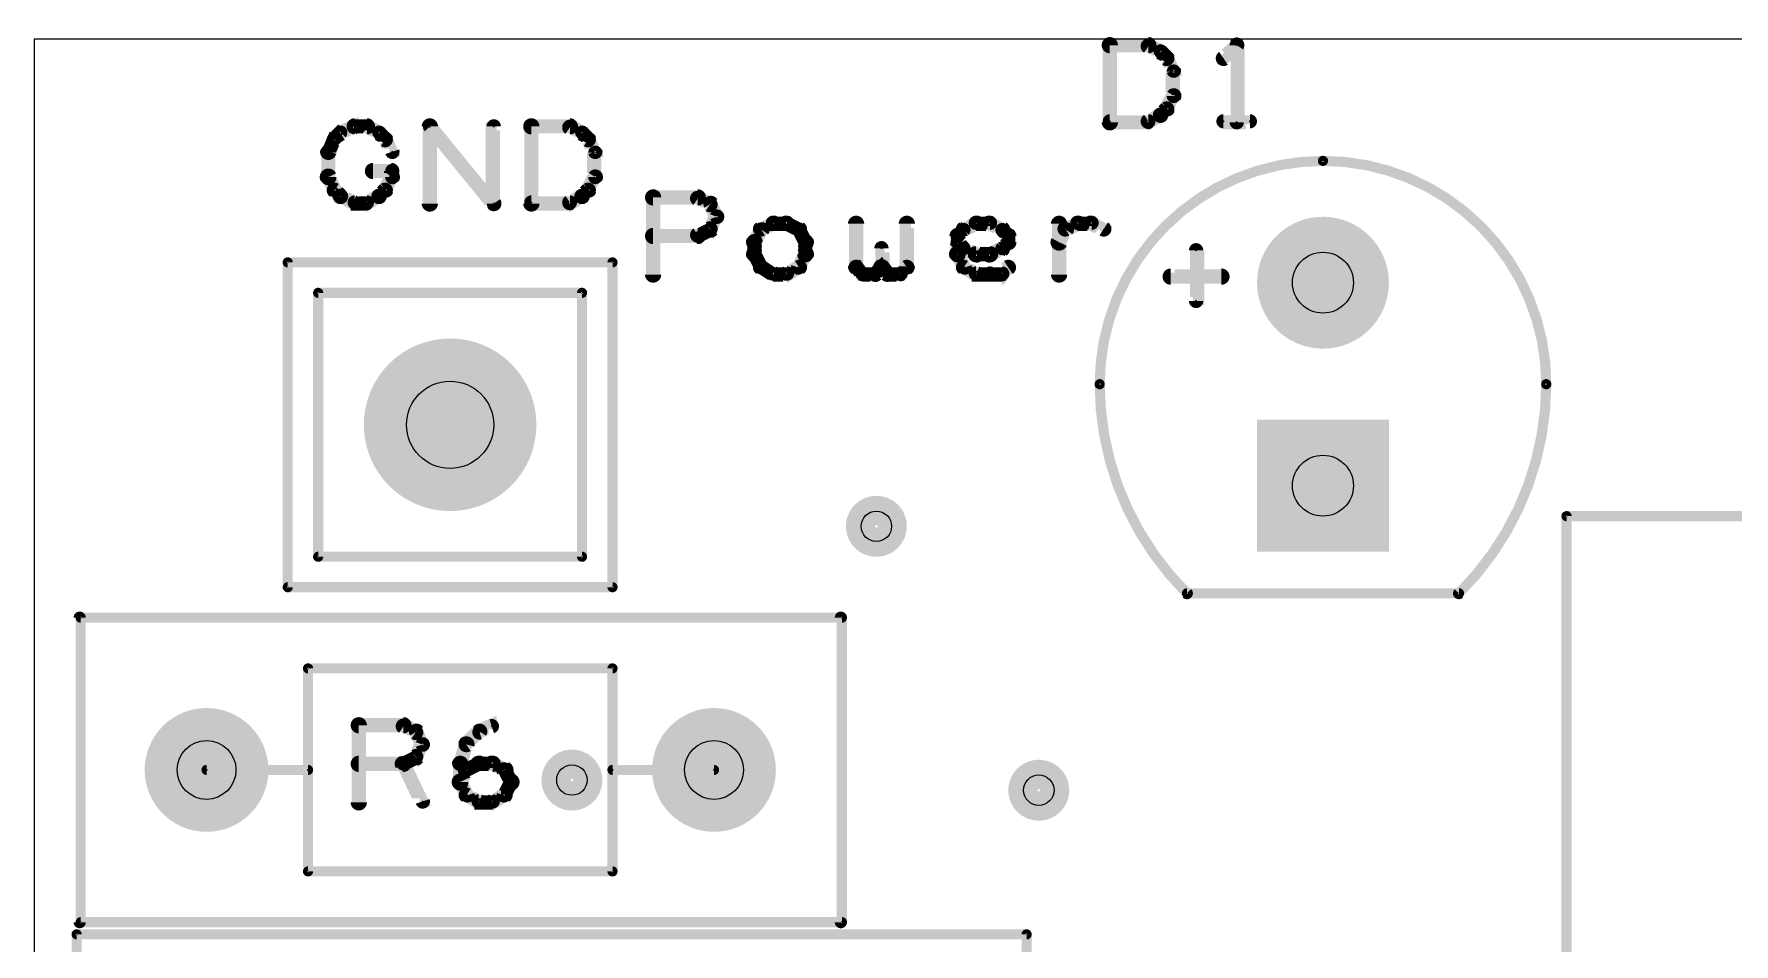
# Model space of a CAD drawing. Extents: x 7835 to 14160, y 8914 to 11568.
# Drawn here: x 7835 to 8672, y 11119 to 11568 of the extents above; entities that cross this region are included whole.
import ezdxf

# ---------------------------------------------------------------- set-up
doc = ezdxf.new("R2010")
doc.units = 0
doc.layers.get('0').update_dxf_attribs({"linetype": 'CONTINUOUS'})
for name, color, linetype in [('_BOARD', 254, 'CONTINUOUS'), ('_DRILL', 251, 'CONTINUOUS'), ('BOTTOM_SOLDER_MASK', 6, 'CONTINUOUS'), ('DOCUMENTATION1', 3, 'CONTINUOUS'), ('TOP_SILKSCREEN', 1, 'CONTINUOUS'), ('TOP_SOLDER_MASK', 2, 'CONTINUOUS')]:
    doc.layers.add(name, color=color, linetype=linetype)

# ---------------------------------------------------------------- blocks, each defined once
blk = doc.blocks.new('VIA')
at = {"const_width": 13}
blk.add_lwpolyline([(-6, 0, 1), (6, 0, 1)], format="xyb", close=True, dxfattribs=at)
blk = doc.blocks.new('PS1_1')
at = {"const_width": 28}
blk.add_lwpolyline([(-14, 0, 1), (14, 0, 1)], format="xyb", close=True, dxfattribs=at)
blk = doc.blocks.new('PS1_4')
at = {"const_width": 40}
blk.add_lwpolyline([(-20, 0, 1), (20, 0, 1)], format="xyb", close=True, dxfattribs=at)
blk = doc.blocks.new('STYLE2_1')
at = {"const_width": 30}
blk.add_lwpolyline([(-15, 0, 1), (15, 0, 1)], format="xyb", close=True, dxfattribs=at)
blk = doc.blocks.new('STYLE1_3')
at = {"const_width": 30}
blk.add_lwpolyline([(-15, -15), (15, -15), (15, 15), (-15, 15)], close=True, dxfattribs=at)
blk = doc.blocks.new('_HOLE')
blk.add_circle((0, 0), 0.5)

msp = doc.modelspace()

# ---------------------------------------------------------------- linework, layer by layer
at = {"layer": '_BOARD', "color": 3}
msp.add_lwpolyline([(7835, 9315), (11640, 9315), (11640, 9315), (11640, 11565), (11640, 11565), (7835, 11565), (7835, 11565), (7835, 9315), (7835, 9315)], close=True, dxfattribs=at)
at = {"layer": 'DOCUMENTATION1', "color": 94}
for points in [[(7960, 11296, 3, 3, 1), (7960, 11294, 0, 0, 0), (7960, 11295, 0, 0, 0), (7960, 11295, 5, 5, 0), (8120, 11295, 0, 0, 0), (8120, 11295, 3, 3, 0), (8120, 11294, 3, 3, 1), (8120, 11296, 0, 0, 0), (8119, 11295, 3, 3, 1), (8121, 11295, 0, 0, 0), (8120, 11295, 0, 0, 0), (8120, 11295, 5, 5, 0), (8120, 11455, 0, 0, 0), (8120, 11455, 3, 3, 0), (8121, 11455, 3, 3, 1), (8119, 11455, 0, 0, 0), (8120, 11454, 3, 3, 1), (8120, 11456, 0, 0, 0), (8120, 11455, 0, 0, 0), (8120, 11455, 5, 5, 0), (7960, 11455, 0, 0, 0), (7960, 11455, 3, 3, 0), (7960, 11456, 3, 3, 1), (7960, 11454, 0, 0, 0), (7961, 11455, 3, 3, 1), (7959, 11455, 0, 0, 0), (7960, 11455, 0, 0, 0), (7960, 11455, 5, 5, 0), (7960, 11295, 5, 5, 0), (7960, 11295, 0, 0, 0), (7960, 11295, 3, 3, 0), (7959, 11295, 3, 3, 1), (7961, 11295, 0, 0, 0)], [(7858, 11131, 3, 3, 1), (7858, 11129, 0, 0, 0), (7858, 11130, 0, 0, 0), (7858, 11130, 5, 5, 0), (8233, 11130, 0, 0, 0), (8233, 11130, 3, 3, 0), (8233, 11129, 3, 3, 1), (8233, 11131, 0, 0, 0), (8231, 11130, 3, 3, 1), (8234, 11130, 0, 0, 0), (8233, 11130, 0, 0, 0), (8233, 11130, 5, 5, 0), (8233, 11280, 0, 0, 0), (8233, 11280, 3, 3, 0), (8234, 11280, 3, 3, 1), (8231, 11280, 0, 0, 0), (8233, 11279, 3, 3, 1), (8233, 11281, 0, 0, 0), (8233, 11280, 0, 0, 0), (8233, 11280, 5, 5, 0), (7858, 11280, 0, 0, 0), (7858, 11280, 3, 3, 0), (7858, 11281, 3, 3, 1), (7858, 11279, 0, 0, 0), (7859, 11280, 3, 3, 1), (7856, 11280, 0, 0, 0), (7858, 11280, 0, 0, 0), (7858, 11280, 5, 5, 0), (7858, 11130, 5, 5, 0), (7858, 11130, 0, 0, 0), (7858, 11130, 3, 3, 0), (7856, 11130, 3, 3, 1), (7859, 11130, 0, 0, 0)]]:
    msp.add_lwpolyline(points, format="xyseb", close=True, dxfattribs=at)
for points in [[(9590, 10230, 5, 5, 0), (8590, 10230, 5, 5, 0), (8590, 10230, 0, 0, 0), (8590, 10230, 3, 3, 0), (8590, 10231, 3, 3, 1), (8590, 10229, 0, 0, 0), (8589, 10230, 3, 3, 1), (8591, 10230, 0, 0, 0), (8590, 10230, 0, 0, 0), (8590, 10230, 5, 5, 0), (8590, 11330, 0, 0, 0), (8590, 11330, 3, 3, 0), (8591, 11330, 3, 3, 1), (8589, 11330, 0, 0, 0), (8590, 11331, 3, 3, 1), (8590, 11329, 0, 0, 0), (8590, 11330, 0, 0, 0), (8590, 11330, 5, 5, 0), (9590, 11330, 0, 0, 0)], [(7856, 10776, 5, 5, 0), (7856, 11124, 0, 0, 0), (7856, 11124, 3, 3, 0), (7857, 11124, 3, 3, 1), (7855, 11124, 0, 0, 0), (7856, 11125, 3, 3, 1), (7856, 11123, 0, 0, 0), (7856, 11124, 0, 0, 0), (7856, 11124, 5, 5, 0), (8324, 11124, 0, 0, 0), (8324, 11124, 3, 3, 0), (8324, 11123, 3, 3, 1), (8324, 11125, 0, 0, 0), (8325, 11124, 3, 3, 1), (8323, 11124, 0, 0, 0), (8324, 11124, 0, 0, 0), (8324, 11124, 5, 5, 0), (8324, 10776, 5, 5, 0)]]:
    msp.add_lwpolyline(points, format="xyseb", dxfattribs=at)
at = {"layer": 'TOP_SILKSCREEN', "color": 135}
for points in [[(8363, 11524, 4, 4, 1), (8367, 11524, 0, 0, 0), (8365, 11524, 0, 0, 0), (8365, 11524, 7, 7, 0), (8365, 11562, 7, 7, 0), (8365, 11562, 0, 0, 0), (8365, 11562, 4, 4, 0), (8367, 11562, 4, 4, 1), (8363, 11562, 0, 0, 0)], [(8365, 11564, 4, 4, 1), (8365, 11560, 0, 0, 0), (8365, 11562, 0, 0, 0), (8365, 11562, 7, 7, 0), (8384, 11562, 7, 7, 0), (8384, 11562, 0, 0, 0), (8384, 11562, 4, 4, 0), (8384, 11560, 4, 4, 1), (8384, 11564, 0, 0, 0)], [(8385, 11563, 4, 4, 1), (8383, 11560, 0, 0, 0), (8384, 11562, 0, 0, 0), (8384, 11562, 7, 7, 0), (8390, 11559, 7, 7, 0), (8390, 11559, 0, 0, 0), (8390, 11559, 4, 4, 0), (8389, 11557, 4, 4, 1), (8391, 11560, 0, 0, 0)], [(8429, 11561, 4, 4, 1), (8426, 11563, 0, 0, 0), (8428, 11562, 0, 0, 0), (8428, 11562, 7, 7, 0), (8421, 11556, 7, 7, 0), (8421, 11556, 0, 0, 0), (8421, 11556, 4, 4, 0), (8420, 11557, 4, 4, 1), (8422, 11554, 0, 0, 0)], [(8426, 11524, 4, 4, 1), (8429, 11524, 0, 0, 0), (8428, 11524, 0, 0, 0), (8428, 11524, 7, 7, 0), (8428, 11562, 7, 7, 0), (8428, 11562, 0, 0, 0), (8428, 11562, 4, 4, 0), (8429, 11562, 4, 4, 1), (8426, 11562, 0, 0, 0)], [(8391, 11560, 4, 4, 1), (8389, 11558, 0, 0, 0), (8390, 11559, 0, 0, 0), (8390, 11559, 7, 7, 0), (8393, 11556, 7, 7, 0), (8393, 11556, 0, 0, 0), (8393, 11556, 4, 4, 0), (8392, 11554, 4, 4, 1), (8394, 11557, 0, 0, 0)], [(8395, 11556, 4, 4, 1), (8392, 11555, 0, 0, 0), (8393, 11556, 0, 0, 0), (8393, 11556, 7, 7, 0), (8396, 11549, 7, 7, 0), (8396, 11549, 0, 0, 0), (8396, 11549, 4, 4, 0), (8395, 11549, 4, 4, 1), (8398, 11550, 0, 0, 0)], [(8398, 11549, 4, 4, 1), (8395, 11549, 0, 0, 0), (8396, 11549, 0, 0, 0), (8396, 11549, 7, 7, 0), (8396, 11537, 7, 7, 0), (8396, 11537, 0, 0, 0), (8396, 11537, 4, 4, 0), (8395, 11537, 4, 4, 1), (8398, 11537, 0, 0, 0)], [(8398, 11536, 4, 4, 1), (8395, 11538, 0, 0, 0), (8396, 11537, 0, 0, 0), (8396, 11537, 7, 7, 0), (8393, 11531, 7, 7, 0), (8393, 11531, 0, 0, 0), (8393, 11531, 4, 4, 0), (8392, 11531, 4, 4, 1), (8395, 11530, 0, 0, 0)], [(8391, 11526, 4, 4, 1), (8389, 11529, 0, 0, 0), (8390, 11528, 0, 0, 0), (8390, 11528, 7, 7, 0), (8384, 11524, 7, 7, 0), (8384, 11524, 0, 0, 0), (8384, 11524, 4, 4, 0), (8383, 11526, 4, 4, 1), (8385, 11523, 0, 0, 0)], [(8394, 11529, 4, 4, 1), (8392, 11532, 0, 0, 0), (8393, 11531, 0, 0, 0), (8393, 11531, 7, 7, 0), (8390, 11528, 7, 7, 0), (8390, 11528, 0, 0, 0), (8390, 11528, 4, 4, 0), (8389, 11529, 4, 4, 1), (8391, 11526, 0, 0, 0)], [(7985, 11520, 4, 4, 1), (7987, 11517, 0, 0, 0), (7986, 11519, 0, 0, 0), (7986, 11519, 7, 7, 0), (7993, 11522, 7, 7, 0), (7993, 11522, 0, 0, 0), (7993, 11522, 4, 4, 0), (7993, 11520, 4, 4, 1), (7992, 11523, 0, 0, 0)], [(7993, 11524, 4, 4, 1), (7993, 11520, 0, 0, 0), (7993, 11522, 0, 0, 0), (7993, 11522, 7, 7, 0), (7999, 11522, 7, 7, 0), (7999, 11522, 0, 0, 0), (7999, 11522, 4, 4, 0), (7999, 11520, 4, 4, 1), (7999, 11524, 0, 0, 0)], [(8000, 11523, 4, 4, 1), (7998, 11520, 0, 0, 0), (7999, 11522, 0, 0, 0), (7999, 11522, 7, 7, 0), (8005, 11519, 7, 7, 0), (8005, 11519, 0, 0, 0), (8005, 11519, 4, 4, 0), (8004, 11517, 4, 4, 1), (8006, 11520, 0, 0, 0)], [(8028, 11484, 4, 4, 1), (8032, 11484, 0, 0, 0), (8030, 11484, 0, 0, 0), (8030, 11484, 7, 7, 0), (8030, 11522, 7, 7, 0), (8030, 11522, 0, 0, 0), (8030, 11522, 4, 4, 0), (8032, 11522, 4, 4, 1), (8028, 11522, 0, 0, 0)], [(8031, 11523, 4, 4, 1), (8029, 11521, 0, 0, 0), (8030, 11522, 0, 0, 0), (8030, 11522, 7, 7, 0), (8061, 11484, 7, 7, 0), (8061, 11484, 0, 0, 0), (8061, 11484, 4, 4, 0), (8060, 11483, 4, 4, 1), (8063, 11485, 0, 0, 0)], [(8060, 11484, 4, 4, 1), (8063, 11484, 0, 0, 0), (8061, 11484, 0, 0, 0), (8061, 11484, 7, 7, 0), (8061, 11522, 7, 7, 0), (8061, 11522, 0, 0, 0), (8061, 11522, 4, 4, 0), (8063, 11522, 4, 4, 1), (8060, 11522, 0, 0, 0)], [(8078, 11484, 4, 4, 1), (8082, 11484, 0, 0, 0), (8080, 11484, 0, 0, 0), (8080, 11484, 7, 7, 0), (8080, 11522, 7, 7, 0), (8080, 11522, 0, 0, 0), (8080, 11522, 4, 4, 0), (8082, 11522, 4, 4, 1), (8078, 11522, 0, 0, 0)], [(8080, 11524, 4, 4, 1), (8080, 11520, 0, 0, 0), (8080, 11522, 0, 0, 0), (8080, 11522, 7, 7, 0), (8099, 11522, 7, 7, 0), (8099, 11522, 0, 0, 0), (8099, 11522, 4, 4, 0), (8099, 11520, 4, 4, 1), (8099, 11524, 0, 0, 0)], [(8100, 11523, 4, 4, 1), (8098, 11520, 0, 0, 0), (8099, 11522, 0, 0, 0), (8099, 11522, 7, 7, 0), (8105, 11519, 7, 7, 0), (8105, 11519, 0, 0, 0), (8105, 11519, 4, 4, 0), (8104, 11517, 4, 4, 1), (8106, 11520, 0, 0, 0)], [(8384, 11523, 4, 4, 1), (8384, 11526, 0, 0, 0), (8384, 11524, 0, 0, 0), (8384, 11524, 7, 7, 0), (8365, 11524, 7, 7, 0), (8365, 11524, 0, 0, 0), (8365, 11524, 4, 4, 0), (8365, 11526, 4, 4, 1), (8365, 11523, 0, 0, 0)], [(8421, 11526, 4, 4, 1), (8421, 11523, 0, 0, 0), (8421, 11524, 0, 0, 0), (8421, 11524, 7, 7, 0), (8434, 11524, 7, 7, 0), (8434, 11524, 0, 0, 0), (8434, 11524, 4, 4, 0), (8434, 11523, 4, 4, 1), (8434, 11526, 0, 0, 0)], [(7978, 11510, 4, 4, 1), (7982, 11509, 0, 0, 0), (7980, 11509, 0, 0, 0), (7980, 11509, 7, 7, 0), (7983, 11516, 7, 7, 0), (7983, 11516, 0, 0, 0), (7983, 11516, 4, 4, 0), (7985, 11515, 4, 4, 1), (7982, 11516, 0, 0, 0)], [(7982, 11517, 4, 4, 1), (7984, 11514, 0, 0, 0), (7983, 11516, 0, 0, 0), (7983, 11516, 7, 7, 0), (7986, 11519, 7, 7, 0), (7986, 11519, 0, 0, 0), (7986, 11519, 4, 4, 0), (7987, 11518, 4, 4, 1), (7985, 11520, 0, 0, 0)], [(8006, 11520, 4, 4, 1), (8004, 11518, 0, 0, 0), (8005, 11519, 0, 0, 0), (8005, 11519, 7, 7, 0), (8008, 11516, 7, 7, 0), (8008, 11516, 0, 0, 0), (8008, 11516, 4, 4, 0), (8007, 11514, 4, 4, 1), (8009, 11517, 0, 0, 0)], [(8010, 11516, 4, 4, 1), (8007, 11515, 0, 0, 0), (8008, 11516, 0, 0, 0), (8008, 11516, 7, 7, 0), (8011, 11509, 7, 7, 0), (8011, 11509, 0, 0, 0), (8011, 11509, 4, 4, 0), (8010, 11509, 4, 4, 1), (8013, 11510, 0, 0, 0)], [(8106, 11520, 4, 4, 1), (8104, 11518, 0, 0, 0), (8105, 11519, 0, 0, 0), (8105, 11519, 7, 7, 0), (8108, 11516, 7, 7, 0), (8108, 11516, 0, 0, 0), (8108, 11516, 4, 4, 0), (8107, 11514, 4, 4, 1), (8109, 11517, 0, 0, 0)], [(8110, 11516, 4, 4, 1), (8107, 11515, 0, 0, 0), (8108, 11516, 0, 0, 0), (8108, 11516, 7, 7, 0), (8111, 11509, 7, 7, 0), (8111, 11509, 0, 0, 0), (8111, 11509, 4, 4, 0), (8110, 11509, 4, 4, 1), (8113, 11510, 0, 0, 0)], [(7978, 11497, 4, 4, 1), (7982, 11497, 0, 0, 0), (7980, 11497, 0, 0, 0), (7980, 11497, 7, 7, 0), (7980, 11509, 7, 7, 0), (7980, 11509, 0, 0, 0), (7980, 11509, 4, 4, 0), (7982, 11509, 4, 4, 1), (7978, 11509, 0, 0, 0)], [(8113, 11509, 4, 4, 1), (8110, 11509, 0, 0, 0), (8111, 11509, 0, 0, 0), (8111, 11509, 7, 7, 0), (8111, 11497, 7, 7, 0), (8111, 11497, 0, 0, 0), (8111, 11497, 4, 4, 0), (8110, 11497, 4, 4, 1), (8113, 11497, 0, 0, 0)], [(7982, 11490, 4, 4, 1), (7985, 11491, 0, 0, 0), (7983, 11491, 0, 0, 0), (7983, 11491, 7, 7, 0), (7980, 11497, 7, 7, 0), (7980, 11497, 0, 0, 0), (7980, 11497, 4, 4, 0), (7982, 11498, 4, 4, 1), (7978, 11496, 0, 0, 0)], [(8002, 11502, 4, 4, 1), (8002, 11498, 0, 0, 0), (8002, 11500, 0, 0, 0), (8002, 11500, 7, 7, 0), (8011, 11500, 7, 7, 0), (8011, 11500, 0, 0, 0), (8011, 11500, 4, 4, 0), (8011, 11498, 4, 4, 1), (8011, 11502, 0, 0, 0)], [(8013, 11496, 4, 4, 1), (8010, 11498, 0, 0, 0), (8011, 11497, 0, 0, 0), (8011, 11497, 7, 7, 0), (8008, 11491, 7, 7, 0), (8008, 11491, 0, 0, 0), (8008, 11491, 4, 4, 0), (8007, 11491, 4, 4, 1), (8010, 11490, 0, 0, 0)], [(8013, 11500, 4, 4, 1), (8010, 11500, 0, 0, 0), (8011, 11500, 0, 0, 0), (8011, 11500, 7, 7, 0), (8011, 11497, 7, 7, 0), (8011, 11497, 0, 0, 0), (8011, 11497, 4, 4, 0), (8010, 11497, 4, 4, 1), (8013, 11497, 0, 0, 0)], [(8113, 11496, 4, 4, 1), (8110, 11498, 0, 0, 0), (8111, 11497, 0, 0, 0), (8111, 11497, 7, 7, 0), (8108, 11491, 7, 7, 0), (8108, 11491, 0, 0, 0), (8108, 11491, 4, 4, 0), (8107, 11491, 4, 4, 1), (8110, 11490, 0, 0, 0)], [(7985, 11486, 4, 4, 1), (7987, 11489, 0, 0, 0), (7986, 11488, 0, 0, 0), (7986, 11488, 7, 7, 0), (7983, 11491, 7, 7, 0), (7983, 11491, 0, 0, 0), (7983, 11491, 4, 4, 0), (7984, 11492, 4, 4, 1), (7982, 11489, 0, 0, 0)], [(7992, 11483, 4, 4, 1), (7993, 11486, 0, 0, 0), (7993, 11484, 0, 0, 0), (7993, 11484, 7, 7, 0), (7986, 11488, 7, 7, 0), (7986, 11488, 0, 0, 0), (7986, 11488, 4, 4, 0), (7987, 11489, 4, 4, 1), (7985, 11486, 0, 0, 0)], [(8006, 11486, 4, 4, 1), (8004, 11489, 0, 0, 0), (8005, 11488, 0, 0, 0), (8005, 11488, 7, 7, 0), (7999, 11484, 7, 7, 0), (7999, 11484, 0, 0, 0), (7999, 11484, 4, 4, 0), (7998, 11486, 4, 4, 1), (8000, 11483, 0, 0, 0)], [(8009, 11489, 4, 4, 1), (8007, 11492, 0, 0, 0), (8008, 11491, 0, 0, 0), (8008, 11491, 7, 7, 0), (8005, 11488, 7, 7, 0), (8005, 11488, 0, 0, 0), (8005, 11488, 4, 4, 0), (8004, 11489, 4, 4, 1), (8006, 11486, 0, 0, 0)], [(8106, 11486, 4, 4, 1), (8104, 11489, 0, 0, 0), (8105, 11488, 0, 0, 0), (8105, 11488, 7, 7, 0), (8099, 11484, 7, 7, 0), (8099, 11484, 0, 0, 0), (8099, 11484, 4, 4, 0), (8098, 11486, 4, 4, 1), (8100, 11483, 0, 0, 0)], [(8109, 11489, 4, 4, 1), (8107, 11492, 0, 0, 0), (8108, 11491, 0, 0, 0), (8108, 11491, 7, 7, 0), (8105, 11488, 7, 7, 0), (8105, 11488, 0, 0, 0), (8105, 11488, 4, 4, 0), (8104, 11489, 4, 4, 1), (8106, 11486, 0, 0, 0)], [(8138, 11449, 4, 4, 1), (8142, 11449, 0, 0, 0), (8140, 11449, 0, 0, 0), (8140, 11449, 7, 7, 0), (8140, 11487, 7, 7, 0), (8140, 11487, 0, 0, 0), (8140, 11487, 4, 4, 0), (8142, 11487, 4, 4, 1), (8138, 11487, 0, 0, 0)], [(8140, 11489, 4, 4, 1), (8140, 11485, 0, 0, 0), (8140, 11487, 0, 0, 0), (8140, 11487, 7, 7, 0), (8162, 11487, 7, 7, 0), (8162, 11487, 0, 0, 0), (8162, 11487, 4, 4, 0), (8162, 11485, 4, 4, 1), (8162, 11489, 0, 0, 0)], [(8163, 11488, 4, 4, 1), (8161, 11485, 0, 0, 0), (8162, 11487, 0, 0, 0), (8162, 11487, 7, 7, 0), (8168, 11484, 7, 7, 0), (8168, 11484, 0, 0, 0), (8168, 11484, 4, 4, 0), (8167, 11482, 4, 4, 1), (8169, 11485, 0, 0, 0)], [(7999, 11483, 4, 4, 1), (7999, 11486, 0, 0, 0), (7999, 11484, 0, 0, 0), (7999, 11484, 7, 7, 0), (7993, 11484, 7, 7, 0), (7993, 11484, 0, 0, 0), (7993, 11484, 4, 4, 0), (7993, 11486, 4, 4, 1), (7993, 11483, 0, 0, 0)], [(8099, 11483, 4, 4, 1), (8099, 11486, 0, 0, 0), (8099, 11484, 0, 0, 0), (8099, 11484, 7, 7, 0), (8080, 11484, 7, 7, 0), (8080, 11484, 0, 0, 0), (8080, 11484, 4, 4, 0), (8080, 11486, 4, 4, 1), (8080, 11483, 0, 0, 0)], [(8170, 11485, 4, 4, 1), (8167, 11483, 0, 0, 0), (8168, 11484, 0, 0, 0), (8168, 11484, 7, 7, 0), (8171, 11478, 7, 7, 0), (8171, 11478, 0, 0, 0), (8171, 11478, 4, 4, 0), (8170, 11477, 4, 4, 1), (8173, 11478, 0, 0, 0)], [(8173, 11477, 4, 4, 1), (8170, 11478, 0, 0, 0), (8171, 11478, 0, 0, 0), (8171, 11478, 7, 7, 0), (8168, 11471, 7, 7, 0), (8168, 11471, 0, 0, 0), (8168, 11471, 4, 4, 0), (8167, 11472, 4, 4, 1), (8170, 11470, 0, 0, 0)], [(8169, 11470, 4, 4, 1), (8167, 11473, 0, 0, 0), (8168, 11471, 0, 0, 0), (8168, 11471, 7, 7, 0), (8162, 11468, 7, 7, 0), (8162, 11468, 0, 0, 0), (8162, 11468, 4, 4, 0), (8161, 11470, 4, 4, 1), (8163, 11467, 0, 0, 0)], [(8195, 11470, 4, 4, 1), (8192, 11472, 0, 0, 0), (8193, 11471, 0, 0, 0), (8193, 11471, 7, 7, 0), (8190, 11465, 7, 7, 0), (8190, 11465, 0, 0, 0), (8190, 11465, 4, 4, 0), (8188, 11466, 4, 4, 1), (8192, 11464, 0, 0, 0)], [(8200, 11473, 4, 4, 1), (8199, 11476, 0, 0, 0), (8199, 11474, 0, 0, 0), (8199, 11474, 7, 7, 0), (8193, 11471, 7, 7, 0), (8193, 11471, 0, 0, 0), (8193, 11471, 4, 4, 0), (8192, 11473, 4, 4, 1), (8194, 11470, 0, 0, 0)], [(8206, 11473, 4, 4, 1), (8206, 11476, 0, 0, 0), (8206, 11474, 0, 0, 0), (8206, 11474, 7, 7, 0), (8199, 11474, 7, 7, 0), (8199, 11474, 0, 0, 0), (8199, 11474, 4, 4, 0), (8199, 11476, 4, 4, 1), (8199, 11473, 0, 0, 0)], [(8211, 11470, 4, 4, 1), (8213, 11473, 0, 0, 0), (8212, 11471, 0, 0, 0), (8212, 11471, 7, 7, 0), (8206, 11474, 7, 7, 0), (8206, 11474, 0, 0, 0), (8206, 11474, 4, 4, 0), (8206, 11476, 4, 4, 1), (8205, 11473, 0, 0, 0)], [(8213, 11464, 4, 4, 1), (8217, 11466, 0, 0, 0), (8215, 11465, 0, 0, 0), (8215, 11465, 7, 7, 0), (8212, 11471, 7, 7, 0), (8212, 11471, 0, 0, 0), (8212, 11471, 4, 4, 0), (8213, 11472, 4, 4, 1), (8210, 11470, 0, 0, 0)], [(8242, 11474, 4, 4, 1), (8238, 11474, 0, 0, 0), (8240, 11474, 0, 0, 0), (8240, 11474, 7, 7, 0), (8240, 11453, 7, 7, 0), (8240, 11453, 0, 0, 0), (8240, 11453, 4, 4, 0), (8238, 11453, 4, 4, 1), (8242, 11453, 0, 0, 0)], [(8263, 11453, 4, 4, 1), (8267, 11453, 0, 0, 0), (8265, 11453, 0, 0, 0), (8265, 11453, 7, 7, 0), (8265, 11474, 7, 7, 0), (8265, 11474, 0, 0, 0), (8265, 11474, 4, 4, 0), (8267, 11474, 4, 4, 1), (8263, 11474, 0, 0, 0)], [(8289, 11469, 4, 4, 1), (8291, 11467, 0, 0, 0), (8290, 11468, 0, 0, 0), (8290, 11468, 7, 7, 0), (8293, 11471, 7, 7, 0), (8293, 11471, 0, 0, 0), (8293, 11471, 4, 4, 0), (8294, 11470, 4, 4, 1), (8292, 11472, 0, 0, 0)], [(8292, 11473, 4, 4, 1), (8294, 11470, 0, 0, 0), (8293, 11471, 0, 0, 0), (8293, 11471, 7, 7, 0), (8299, 11474, 7, 7, 0), (8299, 11474, 0, 0, 0), (8299, 11474, 4, 4, 0), (8300, 11473, 4, 4, 1), (8299, 11476, 0, 0, 0)], [(8299, 11476, 4, 4, 1), (8299, 11473, 0, 0, 0), (8299, 11474, 0, 0, 0), (8299, 11474, 7, 7, 0), (8306, 11474, 7, 7, 0), (8306, 11474, 0, 0, 0), (8306, 11474, 4, 4, 0), (8306, 11473, 4, 4, 1), (8306, 11476, 0, 0, 0)], [(8306, 11476, 4, 4, 1), (8305, 11473, 0, 0, 0), (8306, 11474, 0, 0, 0), (8306, 11474, 7, 7, 0), (8312, 11471, 7, 7, 0), (8312, 11471, 0, 0, 0), (8312, 11471, 4, 4, 0), (8311, 11470, 4, 4, 1), (8313, 11473, 0, 0, 0)], [(8313, 11472, 4, 4, 1), (8311, 11470, 0, 0, 0), (8312, 11471, 0, 0, 0), (8312, 11471, 7, 7, 0), (8315, 11468, 7, 7, 0), (8315, 11468, 0, 0, 0), (8315, 11468, 4, 4, 0), (8314, 11467, 4, 4, 1), (8316, 11469, 0, 0, 0)], [(8338, 11466, 4, 4, 1), (8342, 11464, 0, 0, 0), (8340, 11465, 0, 0, 0), (8340, 11465, 7, 7, 0), (8343, 11471, 7, 7, 0), (8343, 11471, 0, 0, 0), (8343, 11471, 4, 4, 0), (8345, 11470, 4, 4, 1), (8342, 11472, 0, 0, 0)], [(8338, 11449, 4, 4, 1), (8342, 11449, 0, 0, 0), (8340, 11449, 0, 0, 0), (8340, 11449, 7, 7, 0), (8340, 11474, 7, 7, 0), (8340, 11474, 0, 0, 0), (8340, 11474, 4, 4, 0), (8342, 11474, 4, 4, 1), (8338, 11474, 0, 0, 0)], [(8342, 11473, 4, 4, 1), (8344, 11470, 0, 0, 0), (8343, 11471, 0, 0, 0), (8343, 11471, 7, 7, 0), (8349, 11474, 7, 7, 0), (8349, 11474, 0, 0, 0), (8349, 11474, 4, 4, 0), (8350, 11473, 4, 4, 1), (8349, 11476, 0, 0, 0)], [(8349, 11476, 4, 4, 1), (8349, 11473, 0, 0, 0), (8349, 11474, 0, 0, 0), (8349, 11474, 7, 7, 0), (8356, 11474, 7, 7, 0), (8356, 11474, 0, 0, 0), (8356, 11474, 4, 4, 0), (8356, 11473, 4, 4, 1), (8356, 11476, 0, 0, 0)], [(8356, 11476, 4, 4, 1), (8355, 11473, 0, 0, 0), (8356, 11474, 0, 0, 0), (8356, 11474, 7, 7, 0), (8362, 11471, 7, 7, 0), (8362, 11471, 0, 0, 0), (8362, 11471, 4, 4, 0), (8361, 11470, 4, 4, 1), (8363, 11473, 0, 0, 0)], [(8162, 11466, 4, 4, 1), (8162, 11470, 0, 0, 0), (8162, 11468, 0, 0, 0), (8162, 11468, 7, 7, 0), (8140, 11468, 7, 7, 0), (8140, 11468, 0, 0, 0), (8140, 11468, 4, 4, 0), (8140, 11470, 4, 4, 1), (8140, 11466, 0, 0, 0)], [(8192, 11465, 4, 4, 1), (8188, 11465, 0, 0, 0), (8190, 11465, 0, 0, 0), (8190, 11465, 7, 7, 0), (8190, 11459, 7, 7, 0), (8190, 11459, 0, 0, 0), (8190, 11459, 4, 4, 0), (8188, 11459, 4, 4, 1), (8192, 11459, 0, 0, 0)], [(8213, 11459, 4, 4, 1), (8217, 11459, 0, 0, 0), (8215, 11459, 0, 0, 0), (8215, 11459, 7, 7, 0), (8215, 11465, 7, 7, 0), (8215, 11465, 0, 0, 0), (8215, 11465, 4, 4, 0), (8217, 11465, 4, 4, 1), (8213, 11465, 0, 0, 0)], [(8251, 11453, 4, 4, 1), (8254, 11453, 0, 0, 0), (8253, 11453, 0, 0, 0), (8253, 11453, 7, 7, 0), (8253, 11462, 7, 7, 0), (8253, 11462, 0, 0, 0), (8253, 11462, 4, 4, 0), (8254, 11462, 4, 4, 1), (8251, 11462, 0, 0, 0)], [(8288, 11459, 4, 4, 1), (8292, 11459, 0, 0, 0), (8290, 11459, 0, 0, 0), (8290, 11459, 7, 7, 0), (8290, 11468, 7, 7, 0), (8290, 11468, 0, 0, 0), (8290, 11468, 4, 4, 0), (8292, 11468, 4, 4, 1), (8288, 11468, 0, 0, 0)], [(8292, 11461, 4, 4, 1), (8294, 11463, 0, 0, 0), (8293, 11462, 0, 0, 0), (8293, 11462, 7, 7, 0), (8290, 11465, 7, 7, 0), (8290, 11465, 0, 0, 0), (8290, 11465, 4, 4, 0), (8291, 11466, 4, 4, 1), (8289, 11464, 0, 0, 0)], [(8299, 11457, 4, 4, 1), (8300, 11460, 0, 0, 0), (8299, 11459, 0, 0, 0), (8299, 11459, 7, 7, 0), (8293, 11462, 7, 7, 0), (8293, 11462, 0, 0, 0), (8293, 11462, 4, 4, 0), (8294, 11463, 4, 4, 1), (8292, 11460, 0, 0, 0)], [(8313, 11460, 4, 4, 1), (8311, 11463, 0, 0, 0), (8312, 11462, 0, 0, 0), (8312, 11462, 7, 7, 0), (8306, 11459, 7, 7, 0), (8306, 11459, 0, 0, 0), (8306, 11459, 4, 4, 0), (8305, 11460, 4, 4, 1), (8306, 11457, 0, 0, 0)], [(8316, 11464, 4, 4, 1), (8314, 11466, 0, 0, 0), (8315, 11465, 0, 0, 0), (8315, 11465, 7, 7, 0), (8312, 11462, 7, 7, 0), (8312, 11462, 0, 0, 0), (8312, 11462, 4, 4, 0), (8311, 11463, 4, 4, 1), (8313, 11461, 0, 0, 0)], [(8317, 11468, 4, 4, 1), (8313, 11468, 0, 0, 0), (8315, 11468, 0, 0, 0), (8315, 11468, 7, 7, 0), (8315, 11465, 7, 7, 0), (8315, 11465, 0, 0, 0), (8315, 11465, 4, 4, 0), (8313, 11465, 4, 4, 1), (8317, 11465, 0, 0, 0)], [(8409, 11461, 4, 4, 1), (8406, 11461, 0, 0, 0), (8408, 11461, 0, 0, 0), (8408, 11461, 7, 7, 0), (8408, 11436, 7, 7, 0), (8408, 11436, 0, 0, 0), (8408, 11436, 4, 4, 0), (8406, 11436, 4, 4, 1), (8409, 11436, 0, 0, 0)], [(8192, 11460, 4, 4, 1), (8188, 11458, 0, 0, 0), (8190, 11459, 0, 0, 0), (8190, 11459, 7, 7, 0), (8193, 11453, 7, 7, 0), (8193, 11453, 0, 0, 0), (8193, 11453, 4, 4, 0), (8192, 11452, 4, 4, 1), (8195, 11453, 0, 0, 0)], [(8194, 11454, 4, 4, 1), (8192, 11451, 0, 0, 0), (8193, 11453, 0, 0, 0), (8193, 11453, 7, 7, 0), (8199, 11449, 7, 7, 0), (8199, 11449, 0, 0, 0), (8199, 11449, 4, 4, 0), (8199, 11448, 4, 4, 1), (8200, 11451, 0, 0, 0)], [(8205, 11451, 4, 4, 1), (8206, 11448, 0, 0, 0), (8206, 11449, 0, 0, 0), (8206, 11449, 7, 7, 0), (8212, 11453, 7, 7, 0), (8212, 11453, 0, 0, 0), (8212, 11453, 4, 4, 0), (8213, 11451, 4, 4, 1), (8211, 11454, 0, 0, 0)], [(8210, 11453, 4, 4, 1), (8213, 11452, 0, 0, 0), (8212, 11453, 0, 0, 0), (8212, 11453, 7, 7, 0), (8215, 11459, 7, 7, 0), (8215, 11459, 0, 0, 0), (8215, 11459, 4, 4, 0), (8217, 11458, 4, 4, 1), (8213, 11460, 0, 0, 0)], [(8241, 11454, 4, 4, 1), (8239, 11451, 0, 0, 0), (8240, 11453, 0, 0, 0), (8240, 11453, 7, 7, 0), (8243, 11449, 7, 7, 0), (8243, 11449, 0, 0, 0), (8243, 11449, 4, 4, 0), (8242, 11448, 4, 4, 1), (8244, 11451, 0, 0, 0)], [(8248, 11451, 4, 4, 1), (8251, 11448, 0, 0, 0), (8249, 11449, 0, 0, 0), (8249, 11449, 7, 7, 0), (8253, 11453, 7, 7, 0), (8253, 11453, 0, 0, 0), (8253, 11453, 4, 4, 0), (8254, 11451, 4, 4, 1), (8251, 11454, 0, 0, 0)], [(8254, 11454, 4, 4, 1), (8251, 11451, 0, 0, 0), (8253, 11453, 0, 0, 0), (8253, 11453, 7, 7, 0), (8256, 11449, 7, 7, 0), (8256, 11449, 0, 0, 0), (8256, 11449, 4, 4, 0), (8254, 11448, 4, 4, 1), (8257, 11451, 0, 0, 0)], [(8261, 11451, 4, 4, 1), (8263, 11448, 0, 0, 0), (8262, 11449, 0, 0, 0), (8262, 11449, 7, 7, 0), (8265, 11453, 7, 7, 0), (8265, 11453, 0, 0, 0), (8265, 11453, 4, 4, 0), (8266, 11451, 4, 4, 1), (8264, 11454, 0, 0, 0)], [(8292, 11452, 4, 4, 1), (8295, 11453, 0, 0, 0), (8293, 11453, 0, 0, 0), (8293, 11453, 7, 7, 0), (8290, 11459, 7, 7, 0), (8290, 11459, 0, 0, 0), (8290, 11459, 4, 4, 0), (8292, 11460, 4, 4, 1), (8288, 11458, 0, 0, 0)], [(8299, 11448, 4, 4, 1), (8300, 11451, 0, 0, 0), (8299, 11449, 0, 0, 0), (8299, 11449, 7, 7, 0), (8293, 11453, 7, 7, 0), (8293, 11453, 0, 0, 0), (8293, 11453, 4, 4, 0), (8294, 11454, 4, 4, 1), (8292, 11451, 0, 0, 0)], [(8306, 11457, 4, 4, 1), (8306, 11461, 0, 0, 0), (8306, 11459, 0, 0, 0), (8306, 11459, 7, 7, 0), (8299, 11459, 7, 7, 0), (8299, 11459, 0, 0, 0), (8299, 11459, 4, 4, 0), (8299, 11461, 4, 4, 1), (8299, 11457, 0, 0, 0)], [(8316, 11451, 4, 4, 1), (8314, 11454, 0, 0, 0), (8315, 11453, 0, 0, 0), (8315, 11453, 7, 7, 0), (8312, 11449, 7, 7, 0), (8312, 11449, 0, 0, 0), (8312, 11449, 4, 4, 0), (8311, 11451, 4, 4, 1), (8313, 11448, 0, 0, 0)], [(8199, 11451, 4, 4, 1), (8199, 11448, 0, 0, 0), (8199, 11449, 0, 0, 0), (8199, 11449, 7, 7, 0), (8206, 11449, 7, 7, 0), (8206, 11449, 0, 0, 0), (8206, 11449, 4, 4, 0), (8206, 11448, 4, 4, 1), (8206, 11451, 0, 0, 0)], [(8243, 11451, 4, 4, 1), (8243, 11448, 0, 0, 0), (8243, 11449, 0, 0, 0), (8243, 11449, 7, 7, 0), (8249, 11449, 7, 7, 0), (8249, 11449, 0, 0, 0), (8249, 11449, 4, 4, 0), (8249, 11448, 4, 4, 1), (8249, 11451, 0, 0, 0)], [(8256, 11451, 4, 4, 1), (8256, 11448, 0, 0, 0), (8256, 11449, 0, 0, 0), (8256, 11449, 7, 7, 0), (8262, 11449, 7, 7, 0), (8262, 11449, 0, 0, 0), (8262, 11449, 4, 4, 0), (8262, 11448, 4, 4, 1), (8262, 11451, 0, 0, 0)], [(8306, 11448, 4, 4, 1), (8306, 11451, 0, 0, 0), (8306, 11449, 0, 0, 0), (8306, 11449, 7, 7, 0), (8299, 11449, 7, 7, 0), (8299, 11449, 0, 0, 0), (8299, 11449, 4, 4, 0), (8299, 11451, 4, 4, 1), (8299, 11448, 0, 0, 0)], [(8312, 11448, 4, 4, 1), (8312, 11451, 0, 0, 0), (8312, 11449, 0, 0, 0), (8312, 11449, 7, 7, 0), (8306, 11449, 7, 7, 0), (8306, 11449, 0, 0, 0), (8306, 11449, 4, 4, 0), (8306, 11451, 4, 4, 1), (8306, 11448, 0, 0, 0)], [(8420, 11446, 4, 4, 1), (8420, 11450, 0, 0, 0), (8420, 11448, 0, 0, 0), (8420, 11448, 7, 7, 0), (8395, 11448, 7, 7, 0), (8395, 11448, 0, 0, 0), (8395, 11448, 4, 4, 0), (8395, 11450, 4, 4, 1), (8395, 11446, 0, 0, 0)], [(7993, 11189, 4, 4, 1), (7997, 11189, 0, 0, 0), (7995, 11189, 0, 0, 0), (7995, 11189, 7, 7, 0), (7995, 11227, 7, 7, 0), (7995, 11227, 0, 0, 0), (7995, 11227, 4, 4, 0), (7997, 11227, 4, 4, 1), (7993, 11227, 0, 0, 0)], [(7995, 11229, 4, 4, 1), (7995, 11225, 0, 0, 0), (7995, 11227, 0, 0, 0), (7995, 11227, 7, 7, 0), (8017, 11227, 7, 7, 0), (8017, 11227, 0, 0, 0), (8017, 11227, 4, 4, 0), (8017, 11225, 4, 4, 1), (8017, 11229, 0, 0, 0)], [(8018, 11228, 4, 4, 1), (8016, 11225, 0, 0, 0), (8017, 11227, 0, 0, 0), (8017, 11227, 7, 7, 0), (8023, 11224, 7, 7, 0), (8023, 11224, 0, 0, 0), (8023, 11224, 4, 4, 0), (8022, 11222, 4, 4, 1), (8024, 11225, 0, 0, 0)], [(8054, 11225, 4, 4, 1), (8055, 11222, 0, 0, 0), (8054, 11224, 0, 0, 0), (8054, 11224, 7, 7, 0), (8061, 11227, 7, 7, 0), (8061, 11227, 0, 0, 0), (8061, 11227, 4, 4, 0), (8061, 11225, 4, 4, 1), (8060, 11228, 0, 0, 0)], [(8025, 11225, 4, 4, 1), (8022, 11223, 0, 0, 0), (8023, 11224, 0, 0, 0), (8023, 11224, 7, 7, 0), (8026, 11218, 7, 7, 0), (8026, 11218, 0, 0, 0), (8026, 11218, 4, 4, 0), (8025, 11217, 4, 4, 1), (8028, 11218, 0, 0, 0)], [(8028, 11217, 4, 4, 1), (8025, 11218, 0, 0, 0), (8026, 11218, 0, 0, 0), (8026, 11218, 7, 7, 0), (8023, 11211, 7, 7, 0), (8023, 11211, 0, 0, 0), (8023, 11211, 4, 4, 0), (8022, 11212, 4, 4, 1), (8025, 11210, 0, 0, 0)], [(8043, 11209, 4, 4, 1), (8047, 11208, 0, 0, 0), (8045, 11208, 0, 0, 0), (8045, 11208, 7, 7, 0), (8048, 11218, 7, 7, 0), (8048, 11218, 0, 0, 0), (8048, 11218, 4, 4, 0), (8050, 11217, 4, 4, 1), (8046, 11218, 0, 0, 0)], [(8047, 11219, 4, 4, 1), (8049, 11216, 0, 0, 0), (8048, 11218, 0, 0, 0), (8048, 11218, 7, 7, 0), (8054, 11224, 7, 7, 0), (8054, 11224, 0, 0, 0), (8054, 11224, 4, 4, 0), (8056, 11223, 4, 4, 1), (8053, 11225, 0, 0, 0)], [(8024, 11210, 4, 4, 1), (8022, 11213, 0, 0, 0), (8023, 11211, 0, 0, 0), (8023, 11211, 7, 7, 0), (8017, 11208, 7, 7, 0), (8017, 11208, 0, 0, 0), (8017, 11208, 4, 4, 0), (8016, 11210, 4, 4, 1), (8018, 11207, 0, 0, 0)], [(7920, 11206, 3, 3, 1), (7920, 11204, 0, 0, 0), (7920, 11205, 0, 0, 0), (7920, 11205, 5, 5, 0), (7970, 11205, 5, 5, 0), (7970, 11205, 0, 0, 0), (7970, 11205, 3, 3, 0), (7970, 11204, 3, 3, 1), (7970, 11206, 0, 0, 0)], [(8017, 11206, 4, 4, 1), (8017, 11210, 0, 0, 0), (8017, 11208, 0, 0, 0), (8017, 11208, 7, 7, 0), (7995, 11208, 7, 7, 0), (7995, 11208, 0, 0, 0), (7995, 11208, 4, 4, 0), (7995, 11210, 4, 4, 1), (7995, 11206, 0, 0, 0)], [(8018, 11209, 4, 4, 1), (8015, 11207, 0, 0, 0), (8017, 11208, 0, 0, 0), (8017, 11208, 7, 7, 0), (8026, 11189, 7, 7, 0), (8026, 11189, 0, 0, 0), (8026, 11189, 4, 4, 0), (8025, 11189, 4, 4, 1), (8028, 11190, 0, 0, 0)], [(8043, 11200, 4, 4, 1), (8047, 11198, 0, 0, 0), (8045, 11199, 0, 0, 0), (8045, 11199, 7, 7, 0), (8048, 11205, 7, 7, 0), (8048, 11205, 0, 0, 0), (8048, 11205, 4, 4, 0), (8050, 11204, 4, 4, 1), (8047, 11206, 0, 0, 0)], [(8043, 11199, 4, 4, 1), (8047, 11199, 0, 0, 0), (8045, 11199, 0, 0, 0), (8045, 11199, 7, 7, 0), (8045, 11208, 7, 7, 0), (8045, 11208, 0, 0, 0), (8045, 11208, 4, 4, 0), (8047, 11208, 4, 4, 1), (8043, 11208, 0, 0, 0)], [(8047, 11207, 4, 4, 1), (8049, 11203, 0, 0, 0), (8048, 11205, 0, 0, 0), (8048, 11205, 7, 7, 0), (8054, 11208, 7, 7, 0), (8054, 11208, 0, 0, 0), (8054, 11208, 4, 4, 0), (8055, 11207, 4, 4, 1), (8054, 11210, 0, 0, 0)], [(8054, 11210, 4, 4, 1), (8054, 11206, 0, 0, 0), (8054, 11208, 0, 0, 0), (8054, 11208, 7, 7, 0), (8061, 11208, 7, 7, 0), (8061, 11208, 0, 0, 0), (8061, 11208, 4, 4, 0), (8061, 11206, 4, 4, 1), (8061, 11210, 0, 0, 0)], [(8061, 11210, 4, 4, 1), (8060, 11207, 0, 0, 0), (8061, 11208, 0, 0, 0), (8061, 11208, 7, 7, 0), (8067, 11205, 7, 7, 0), (8067, 11205, 0, 0, 0), (8067, 11205, 4, 4, 0), (8066, 11203, 4, 4, 1), (8068, 11207, 0, 0, 0)], [(8068, 11206, 4, 4, 1), (8065, 11204, 0, 0, 0), (8067, 11205, 0, 0, 0), (8067, 11205, 7, 7, 0), (8070, 11199, 7, 7, 0), (8070, 11199, 0, 0, 0), (8070, 11199, 4, 4, 0), (8068, 11198, 4, 4, 1), (8072, 11200, 0, 0, 0)], [(8170, 11204, 3, 3, 1), (8170, 11206, 0, 0, 0), (8170, 11205, 0, 0, 0), (8170, 11205, 5, 5, 0), (8120, 11205, 5, 5, 0), (8120, 11205, 0, 0, 0), (8120, 11205, 3, 3, 0), (8120, 11206, 3, 3, 1), (8120, 11204, 0, 0, 0)], [(8047, 11192, 4, 4, 1), (8050, 11193, 0, 0, 0), (8048, 11193, 0, 0, 0), (8048, 11193, 7, 7, 0), (8045, 11199, 7, 7, 0), (8045, 11199, 0, 0, 0), (8045, 11199, 4, 4, 0), (8047, 11200, 4, 4, 1), (8043, 11198, 0, 0, 0)], [(8054, 11188, 4, 4, 1), (8055, 11191, 0, 0, 0), (8054, 11189, 0, 0, 0), (8054, 11189, 7, 7, 0), (8048, 11193, 7, 7, 0), (8048, 11193, 0, 0, 0), (8048, 11193, 4, 4, 0), (8049, 11194, 4, 4, 1), (8047, 11191, 0, 0, 0)], [(8068, 11191, 4, 4, 1), (8066, 11194, 0, 0, 0), (8067, 11193, 0, 0, 0), (8067, 11193, 7, 7, 0), (8061, 11189, 7, 7, 0), (8061, 11189, 0, 0, 0), (8061, 11189, 4, 4, 0), (8060, 11191, 4, 4, 1), (8061, 11188, 0, 0, 0)], [(8072, 11198, 4, 4, 1), (8068, 11200, 0, 0, 0), (8070, 11199, 0, 0, 0), (8070, 11199, 7, 7, 0), (8067, 11193, 7, 7, 0), (8067, 11193, 0, 0, 0), (8067, 11193, 4, 4, 0), (8065, 11193, 4, 4, 1), (8068, 11192, 0, 0, 0)], [(8061, 11188, 4, 4, 1), (8061, 11191, 0, 0, 0), (8061, 11189, 0, 0, 0), (8061, 11189, 7, 7, 0), (8054, 11189, 7, 7, 0), (8054, 11189, 0, 0, 0), (8054, 11189, 4, 4, 0), (8054, 11191, 4, 4, 1), (8054, 11188, 0, 0, 0)]]:
    msp.add_lwpolyline(points, format="xyseb", dxfattribs=at)
for points in [[(8579, 11395, 3, 3, 1), (8581, 11395, 0, 0, 0), (8580, 11395, 0, 0, 0), (8580, 11395, 5, 5, 0.414), (8470, 11505, 0, 0, 0), (8470, 11505, 3, 3, 0), (8470, 11506, 3, 3, 1), (8470, 11504, 0, 0, 0), (8470, 11504, 3, 3, 1), (8470, 11506, 0, 0, 0), (8470, 11505, 0, 0, 0), (8470, 11505, 5, 5, 0.414), (8360, 11395, 0, 0, 0), (8360, 11395, 3, 3, 0), (8359, 11395, 3, 3, 1), (8361, 11395, 0, 0, 0), (8361, 11395, 3, 3, 1), (8359, 11395, 0, 0, 0), (8360, 11395, 0, 0, 0), (8360, 11395, 5, 5, 0.199), (8403, 11292, 0, 0, 0), (8403, 11292, 3, 3, 0), (8402, 11291, 3, 3, 1), (8404, 11293, 0, 0, 0), (8403, 11293, 3, 3, 1), (8403, 11291, 0, 0, 0), (8403, 11292, 0, 0, 0), (8403, 11292, 5, 5, 0), (8537, 11292, 0, 0, 0), (8537, 11292, 3, 3, 0), (8537, 11291, 3, 3, 1), (8537, 11293, 0, 0, 0), (8536, 11293, 3, 3, 1), (8538, 11291, 0, 0, 0), (8537, 11292, 0, 0, 0), (8537, 11292, 5, 5, 0.199), (8580, 11395, 5, 5, 0), (8580, 11395, 0, 0, 0), (8580, 11395, 3, 3, 0), (8581, 11395, 3, 3, 1), (8579, 11395, 0, 0, 0)], [(7975, 11311, 3, 3, 1), (7975, 11309, 0, 0, 0), (7975, 11310, 0, 0, 0), (7975, 11310, 5, 5, 0), (8105, 11310, 0, 0, 0), (8105, 11310, 3, 3, 0), (8105, 11309, 3, 3, 1), (8105, 11311, 0, 0, 0), (8104, 11310, 3, 3, 1), (8106, 11310, 0, 0, 0), (8105, 11310, 0, 0, 0), (8105, 11310, 5, 5, 0), (8105, 11440, 0, 0, 0), (8105, 11440, 3, 3, 0), (8106, 11440, 3, 3, 1), (8104, 11440, 0, 0, 0), (8105, 11439, 3, 3, 1), (8105, 11441, 0, 0, 0), (8105, 11440, 0, 0, 0), (8105, 11440, 5, 5, 0), (7975, 11440, 0, 0, 0), (7975, 11440, 3, 3, 0), (7975, 11441, 3, 3, 1), (7975, 11439, 0, 0, 0), (7976, 11440, 3, 3, 1), (7974, 11440, 0, 0, 0), (7975, 11440, 0, 0, 0), (7975, 11440, 5, 5, 0), (7975, 11310, 5, 5, 0), (7975, 11310, 0, 0, 0), (7975, 11310, 3, 3, 0), (7974, 11310, 3, 3, 1), (7976, 11310, 0, 0, 0)], [(7970, 11156, 3, 3, 1), (7970, 11154, 0, 0, 0), (7970, 11155, 0, 0, 0), (7970, 11155, 5, 5, 0), (8120, 11155, 0, 0, 0), (8120, 11155, 3, 3, 0), (8120, 11154, 3, 3, 1), (8120, 11156, 0, 0, 0), (8119, 11155, 3, 3, 1), (8121, 11155, 0, 0, 0), (8120, 11155, 0, 0, 0), (8120, 11155, 5, 5, 0), (8120, 11255, 0, 0, 0), (8120, 11255, 3, 3, 0), (8121, 11255, 3, 3, 1), (8119, 11255, 0, 0, 0), (8120, 11254, 3, 3, 1), (8120, 11256, 0, 0, 0), (8120, 11255, 0, 0, 0), (8120, 11255, 5, 5, 0), (7970, 11255, 0, 0, 0), (7970, 11255, 3, 3, 0), (7970, 11256, 3, 3, 1), (7970, 11254, 0, 0, 0), (7971, 11255, 3, 3, 1), (7969, 11255, 0, 0, 0), (7970, 11255, 0, 0, 0), (7970, 11255, 5, 5, 0), (7970, 11155, 5, 5, 0), (7970, 11155, 0, 0, 0), (7970, 11155, 3, 3, 0), (7969, 11155, 3, 3, 1), (7971, 11155, 0, 0, 0)]]:
    msp.add_lwpolyline(points, format="xyseb", close=True, dxfattribs=at)

# ---------------------------------------------------------------- block references
at = {"layer": '_DRILL'}
for p, xscale, yscale in [((8470, 11445), 30, 30), ((8040, 11375), 43, 43), ((8470, 11345), 30, 30), ((8250, 11325), 15, 15), ((7920, 11205), 29, 29), ((8170, 11205), 29, 29), ((8100, 11200), 15, 15), ((8330, 11195), 15, 15)]:
    msp.add_blockref('_HOLE', p, dxfattribs=dict(at, xscale=xscale, yscale=yscale))
at = {"layer": 'BOTTOM_SOLDER_MASK', "color": 253, "xscale": 1.083, "yscale": 1.083, "rotation": 90}
for name, p in [('STYLE2_1', (8470, 11445)), ('STYLE2_1', (8470, 11445)), ('STYLE1_3', (8470, 11345)), ('STYLE1_3', (8470, 11345))]:
    msp.add_blockref(name, p, dxfattribs=at)
at = {"layer": 'BOTTOM_SOLDER_MASK', "color": 253}
for name, p, xscale, yscale in [('PS1_4', (8040, 11375), 1.063, 1.063), ('PS1_4', (8040, 11375), 1.063, 1.063), ('PS1_1', (7920, 11205), 1.089, 1.089), ('PS1_1', (7920, 11205), 1.089, 1.089), ('PS1_1', (8170, 11205), 1.089, 1.089), ('PS1_1', (8170, 11205), 1.089, 1.089)]:
    msp.add_blockref(name, p, dxfattribs=dict(at, xscale=xscale, yscale=yscale))
at = {"layer": 'BOTTOM_SOLDER_MASK', "color": 2, "xscale": 1.2, "yscale": 1.2}
for p in [(8250, 11325), (8250, 11325), (8100, 11200), (8100, 11200), (8330, 11195), (8330, 11195)]:
    msp.add_blockref('VIA', p, dxfattribs=at)
at = {"layer": 'TOP_SOLDER_MASK', "color": 253, "xscale": 1.083, "yscale": 1.083, "rotation": 90}
for name, p in [('STYLE2_1', (8470, 11445)), ('STYLE2_1', (8470, 11445)), ('STYLE1_3', (8470, 11345)), ('STYLE1_3', (8470, 11345))]:
    msp.add_blockref(name, p, dxfattribs=at)
at = {"layer": 'TOP_SOLDER_MASK', "color": 253}
for name, p, xscale, yscale in [('PS1_4', (8040, 11375), 1.063, 1.063), ('PS1_4', (8040, 11375), 1.063, 1.063), ('PS1_1', (7920, 11205), 1.089, 1.089), ('PS1_1', (7920, 11205), 1.089, 1.089), ('PS1_1', (8170, 11205), 1.089, 1.089), ('PS1_1', (8170, 11205), 1.089, 1.089)]:
    msp.add_blockref(name, p, dxfattribs=dict(at, xscale=xscale, yscale=yscale))
at = {"layer": 'TOP_SOLDER_MASK', "color": 2, "xscale": 1.2, "yscale": 1.2}
for p in [(8250, 11325), (8250, 11325), (8100, 11200), (8100, 11200), (8330, 11195), (8330, 11195)]:
    msp.add_blockref('VIA', p, dxfattribs=at)

doc.saveas('drawing.dxf')
